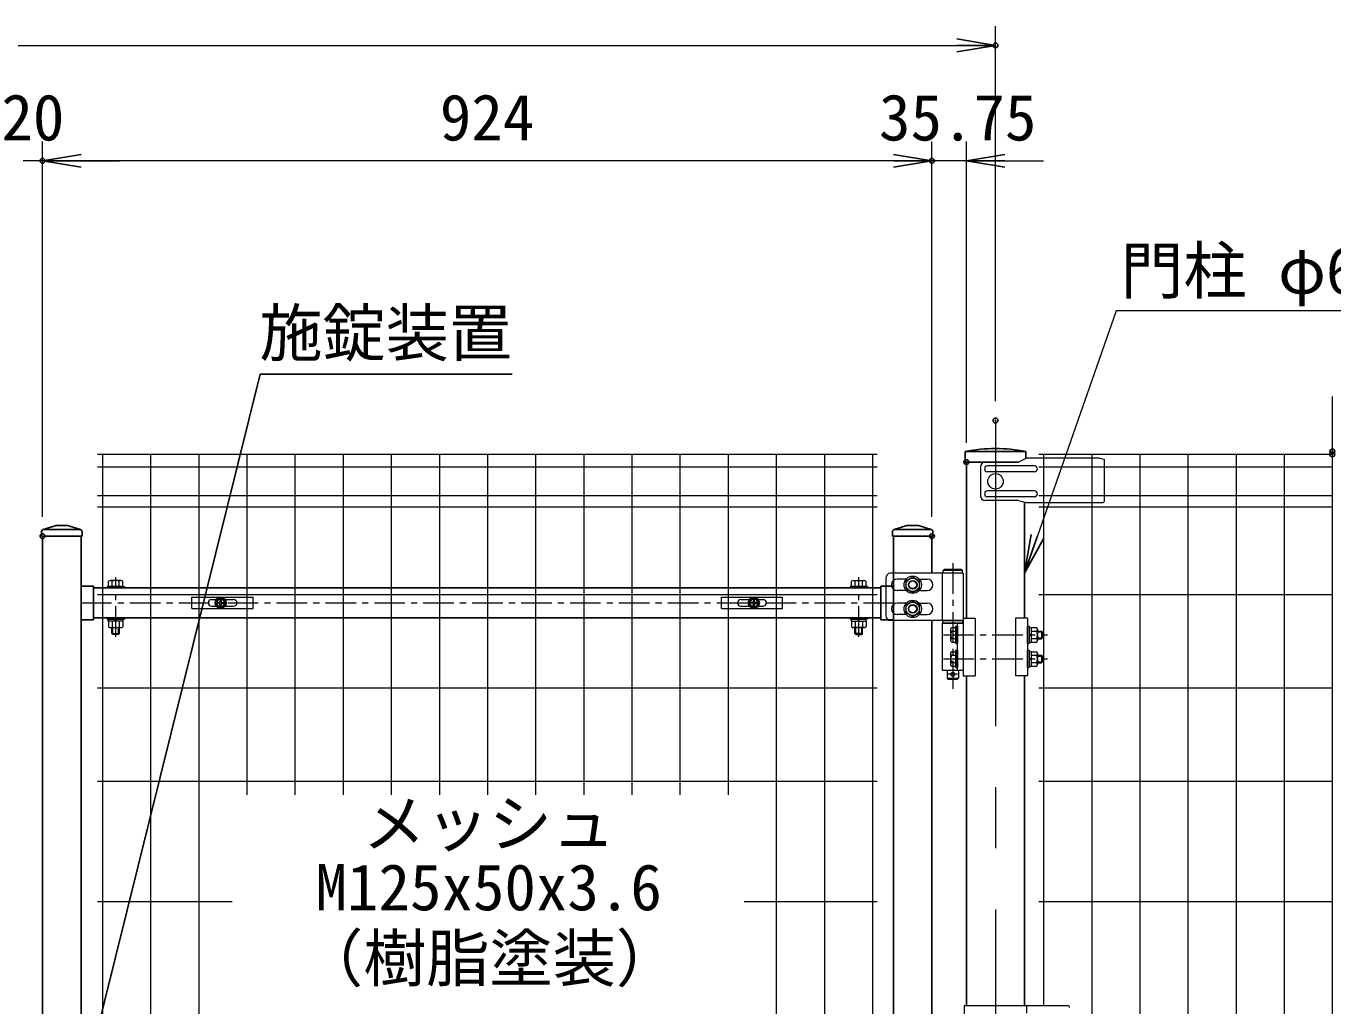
# Model space of a CAD drawing. Units: millimetres, scale not verified. Extents: x -4200 to 4200, y -2970 to 2970.
# Drawn here: x 1235 to 2593, y 620 to 1638 of the extents above; entities that cross this region are included whole.
import ezdxf
from ezdxf.enums import TextEntityAlignment as Align

# ---------------------------------------------------------------- set-up
doc = ezdxf.new("R2010")
doc.units = ezdxf.units.MM
doc.header["$LTSCALE"] = 10
doc.header["$PDMODE"] = 32
doc.header["$PDSIZE"] = 5
doc.linetypes.add('USER1', pattern=[50.8, 31.75, -6.35, 6.35, -6.35])
for name, color, linetype, lineweight in [('0-3_D-STR1', 1, 'Continuous', 25), ('0-4_D-BMK', 2, 'USER1', 13), ('0-5_D-STR-DIM', 7, 'Continuous', 13), ('0-7_Defpoints', 6, 'Continuous', 25), ('0-8_D-STR3', 3, 'Continuous', 13), ('0-A_D-STR-TXT', 7, 'Continuous', 13), ('0-C_D-STR2', 7, 'Continuous', 13)]:
    doc.layers.add(name, color=color, linetype=linetype, lineweight=lineweight)
doc.layers.add('0-6_0', color=7, linetype='Continuous')
doc.styles.add('ＭＳ ゴシック', font='')
doc.styles.get('ＭＳ ゴシック').set_extended_font_data('MS Gothic')

# ---------------------------------------------------------------- blocks, each defined once
blk = doc.blocks.new('_Open')
at = {"layer": '0-6_0'}
blk.add_line((-10, 1.667), (0, 0), dxfattribs=at)
blk.add_lwpolyline([(-10, -1.667), (0, 0), (-10, 0)], dxfattribs=at)
blk = doc.blocks.new('U34')
at = {"layer": '0-3_D-STR1'}
for p, q in [((9546.9, 17218.9), (9680, 17260)), ((9800, 17260), (9680, 17260)), ((9933.1, 17218.9), (9800, 17260)), ((18386.9, 17218.9), (18520, 17260)), ((18640, 17260), (18520, 17260)), ((18773.1, 17218.9), (18640, 17260)), ((9530, 17196), (9530, 17150)), ((9950, 17150), (9530, 17150)), ((9540, 17150), (9540, 10180)), ((9929.6, 17220), (9554, 17220)), ((9940, 17150), (9940, 300)), ((9950, 17196), (9950, 17150)), ((18370, 17196), (18370, 17150)), ((18790, 17150), (18370, 17150)), ((18380, 17150), (18380, 300)), ((18769.6, 17220), (18394, 17220)), ((18780, 17150), (18780, 16765)), ((18790, 17196), (18790, 17150)), ((9940, 16632.5), (10070, 16632.5)), ((10070, 16632.5), (10070, 16282.5)), ((10070, 16612.5), (18250, 16612.5)), ((18250, 16632.5), (18250, 16282.5)), ((18380, 16632.5), (18250, 16632.5)), ((10070, 16302.5), (18250, 16302.5)), ((9940, 16282.5), (10070, 16282.5)), ((18380, 16282.5), (18250, 16282.5)), ((18780, 16275), (18780, 2650))]:
    blk.add_line(p, q, dxfattribs=at)
for centre, start, end in [((9554, 17196), 90, 180), ((9926, 17196), 0, 72.84994), ((18394, 17196), 90, 180), ((18766, 17196), 0, 72.84994)]:
    blk.add_arc(centre, 24, start, end, dxfattribs=at)
at = {"layer": '0-4_D-BMK'}
for p, q in [((18996.8, 16870.4), (18996.8, 15565.6)), ((10300, 16104), (10300, 16724.9)), ((18020, 16104), (18020, 16724.9)), ((9940, 16457.5), (18380, 16457.5)), ((18898.8, 16125), (19980.8, 16125)), ((18898.8, 15875), (19980.8, 15875)), ((19046.8, 15715), (18946.8, 15715))]:
    blk.add_line(p, q, dxfattribs=at)
at = {"layer": '0-7_Defpoints'}
for centre in [(11390, 16457.5), (16930, 16457.5)]:
    blk.add_circle(centre, 40, dxfattribs=at)
at = {"layer": '0-8_D-STR3'}
for p, q in [((18299.7, 16715), (18299.7, 16325)), ((18888.3, 16765), (18349.7, 16765)), ((18512.9, 16705), (18419.7, 16705)), ((18647.1, 16705), (18729.7, 16705)), ((19105.3, 16765), (18888.3, 16765)), ((18888.3, 16275), (18888.3, 16765)), ((19105.3, 16765), (18888.3, 16765)), ((18906.8, 16805), (18896.8, 16795)), ((19096.8, 16795), (18896.8, 16795)), ((18896.8, 16765), (18896.8, 16795)), ((19096.8, 16765), (18896.8, 16765)), ((19086.8, 16805), (18906.8, 16805)), ((19086.8, 16805), (19096.8, 16795)), ((19096.8, 16765), (19096.8, 16795)), ((19105.3, 16765), (19105.3, 15700)), ((10210, 16628.5), (10210, 16612.5)), ((10210, 16628.5), (10390, 16628.5)), ((10210, 16612.5), (10390, 16612.5)), ((10225, 16628.5), (10225, 16683)), ((10375, 16628.5), (10225, 16628.5)), ((10356.3, 16688.5), (10243.8, 16688.5)), ((10262.5, 16628.5), (10262.5, 16683)), ((10337.5, 16628.5), (10337.5, 16683)), ((10375, 16628.5), (10375, 16683)), ((10390, 16628.5), (10390, 16612.5)), ((17930, 16628.5), (17930, 16612.5)), ((18110, 16628.5), (17930, 16628.5)), ((18110, 16612.5), (17930, 16612.5)), ((17945, 16628.5), (17945, 16683)), ((17945, 16628.5), (18095, 16628.5)), ((17963.7, 16688.5), (18076.2, 16688.5)), ((17982.5, 16628.5), (17982.5, 16683)), ((18057.5, 16628.5), (18057.5, 16683)), ((18095, 16628.5), (18095, 16683)), ((18110, 16628.5), (18110, 16612.5)), ((18512.9, 16585), (18419.7, 16585)), ((18647.1, 16585), (18729.7, 16585)), ((18512.9, 16455), (18419.7, 16455)), ((18647.1, 16455), (18729.7, 16455)), ((10210, 16302.5), (10210, 16286.5)), ((10210, 16302.5), (10390, 16302.5)), ((10390, 16302.5), (10390, 16286.5)), ((17930, 16302.5), (17930, 16286.5)), ((18110, 16302.5), (17930, 16302.5)), ((18110, 16302.5), (18110, 16286.5)), ((18512.9, 16335), (18419.7, 16335)), ((18647.1, 16335), (18729.7, 16335)), ((19105.3, 16300), (19230.3, 16300)), ((19230.3, 16300), (19230.3, 15700)), ((19649.5, 16300), (19649.5, 15700)), ((19774.5, 16300), (19649.5, 16300)), ((19774.5, 16300), (19774.5, 15700)), ((10210, 16286.5), (10390, 16286.5)), ((10225, 16266.5), (10225, 16207)), ((10243.8, 16201.5), (10356.3, 16201.5)), ((10260, 16138.5), (10260, 16201.5)), ((10262.5, 16266.5), (10262.5, 16207)), ((10270, 16128.5), (10270, 16201.5)), ((10303.8, 16266.5), (10292.2, 16286.5)), ((10310.7, 16266.5), (10299.2, 16286.5)), ((10330, 16128.5), (10330, 16201.5)), ((10337.5, 16266.5), (10337.5, 16207)), ((10340, 16138.5), (10340, 16201.5)), ((10375, 16266.5), (10375, 16207)), ((18110, 16286.5), (17930, 16286.5)), ((17945, 16266.5), (17945, 16207)), ((18076.2, 16201.5), (17963.7, 16201.5)), ((17980, 16138.5), (17980, 16201.5)), ((17982.5, 16266.5), (17982.5, 16207)), ((17990, 16128.5), (17990, 16201.5)), ((18009.3, 16266.5), (18020.9, 16286.5)), ((18016.2, 16266.5), (18027.8, 16286.5)), ((18050, 16128.5), (18050, 16201.5)), ((18057.5, 16266.5), (18057.5, 16207)), ((18060, 16138.5), (18060, 16201.5)), ((18095, 16266.5), (18095, 16207)), ((18888.3, 16275), (18349.7, 16275)), ((19105.3, 16275), (18888.3, 16275)), ((19105.3, 16275), (18888.3, 16275)), ((18888.3, 15755), (18888.3, 16245)), ((18888.3, 16245), (19105.3, 16245)), ((18891.8, 16245), (18891.8, 16275)), ((18891.8, 16275), (19101.8, 16275)), ((19101.8, 16245), (18891.8, 16245)), ((18974.3, 16181.3), (18974.3, 16068.7)), ((18985.1, 16200), (19029.3, 16200)), ((18985.1, 16162.6), (19029.3, 16162.6)), ((19029.3, 16035), (19029.3, 16215)), ((19029.3, 16200), (19029.3, 16050)), ((19045.3, 15755), (19045.3, 16245)), ((19101.8, 16245), (19101.8, 16275)), ((19774.5, 16215), (19790.5, 16215)), ((19774.5, 16035), (19774.5, 16215)), ((19790.5, 16215), (19790.5, 16035)), ((19790.5, 16202), (19790.5, 16048)), ((19810.5, 16200), (19868.5, 16200)), ((19810.5, 16200), (19810.5, 16050)), ((19810.5, 16162.5), (19868.5, 16162.5)), ((19875.5, 16182.8), (19875.5, 16067.3)), ((19875.5, 16165), (19919.3, 16165)), ((19919.3, 16165), (19929.3, 16155)), ((10260, 16138.5), (10270, 16128.5)), ((10260, 16138.5), (10340, 16138.5)), ((10330, 16128.5), (10270, 16128.5)), ((10330, 16128.5), (10340, 16138.5)), ((17990, 16128.5), (17980, 16138.5)), ((18060, 16138.5), (17980, 16138.5)), ((17990, 16128.5), (18050, 16128.5)), ((18060, 16138.5), (18050, 16128.5)), ((18985.1, 16087.4), (19029.3, 16087.4)), ((18985.1, 16050), (19029.3, 16050)), ((19029.3, 16035), (19045.3, 16035)), ((19774.5, 16035), (19790.5, 16035)), ((19790.5, 16135.7), (19810.5, 16124.1)), ((19790.5, 16128.8), (19810.5, 16117.2)), ((19790.5, 16048), (19810.5, 16048)), ((19810.5, 16087.5), (19868.5, 16087.5)), ((19810.5, 16050), (19868.5, 16050)), ((19875.5, 16095), (19929.3, 16095)), ((19875.5, 16085), (19919.3, 16085)), ((18974.3, 15931.3), (18974.3, 15818.7)), ((18985.1, 15950), (19029.3, 15950)), ((18985.1, 15912.6), (19029.3, 15912.6)), ((19029.3, 15785), (19029.3, 15965)), ((19029.3, 15950), (19029.3, 15800)), ((19774.5, 15965), (19790.5, 15965)), ((19774.5, 15785), (19774.5, 15965)), ((19790.5, 15965), (19790.5, 15785)), ((19790.5, 15952), (19790.5, 15798)), ((19790.5, 15885.7), (19810.5, 15874.1)), ((19810.5, 15950), (19868.5, 15950)), ((19810.5, 15950), (19810.5, 15800)), ((19810.5, 15912.5), (19868.5, 15912.5)), ((19875.5, 15932.8), (19875.5, 15817.3)), ((19875.5, 15915), (19919.3, 15915)), ((19919.3, 15915), (19929.3, 15905)), ((19105.3, 15755), (18888.3, 15755)), ((18936.8, 15755), (18936.8, 15675)), ((18985.1, 15837.4), (19029.3, 15837.4)), ((18985.1, 15800), (19029.3, 15800)), ((19029.3, 15785), (19045.3, 15785)), ((19056.8, 15755), (19056.8, 15675)), ((19774.5, 15785), (19790.5, 15785)), ((19790.5, 15878.8), (19810.5, 15867.2)), ((19790.5, 15798), (19810.5, 15798)), ((19810.5, 15837.5), (19868.5, 15837.5)), ((19810.5, 15800), (19868.5, 15800)), ((19875.5, 15845), (19929.3, 15845)), ((19875.5, 15835), (19919.3, 15835)), ((18936.8, 15675), (18946.8, 15665)), ((18936.8, 15675), (19056.8, 15675)), ((18946.8, 15665), (19046.8, 15665)), ((19046.8, 15665), (19056.8, 15675)), ((19105.3, 15700), (19230.3, 15700)), ((19774.5, 15700), (19649.5, 15700))]:
    blk.add_line(p, q, dxfattribs=at)
for points in [[(18580, 16726), (18509.9, 16685.5), (18509.9, 16604.5), (18580, 16564), (18650.2, 16604.5), (18650.2, 16685.5)], [(18580, 16476), (18509.9, 16435.5), (18509.9, 16354.5), (18580, 16314), (18650.2, 16354.5), (18650.2, 16435.5)]]:
    blk.add_lwpolyline(points, close=True, dxfattribs=at)
for points in [[(10377, 16266.5), (10223, 16266.5), (10223, 16286.5)], [(10377, 16266.5), (10377, 16286.5), (10223, 16286.5)], [(17943, 16266.5), (18097, 16266.5), (18097, 16286.5)], [(17943, 16266.5), (17943, 16286.5), (18097, 16286.5)], [(19029.3, 16215), (19045.3, 16215), (19045.3, 16035)], [(19790.5, 16202), (19810.5, 16202), (19810.5, 16048)], [(19919.3, 16165), (19919.3, 16085), (19929.3, 16095)], [(19875.5, 16155), (19929.3, 16155), (19929.3, 16095)], [(19029.3, 15965), (19045.3, 15965), (19045.3, 15785)], [(19790.5, 15952), (19810.5, 15952), (19810.5, 15798)], [(19875.5, 15905), (19929.3, 15905), (19929.3, 15845)], [(19919.3, 15915), (19919.3, 15835), (19929.3, 15845)]]:
    blk.add_lwpolyline(points, dxfattribs=at)
for centre, radius in [((18580, 16645), 90), ((18580, 16645), 70.3), ((18580, 16645), 45), ((18580, 16645), 40), ((18580, 16395), 90), ((18580, 16395), 70.3), ((18580, 16395), 45), ((18580, 16395), 40), ((18996.8, 15715), 20)]:
    blk.add_circle(centre, radius, dxfattribs=at)
for centre, radius, start, end in [((18349.7, 16715), 50, 90, 180), ((18419.7, 16645), 60, 90, 270), ((18729.7, 16645), 60, 270, 90), ((10243.8, 16654), 34.5, 57.13278, 122.86722), ((10300, 16558.6), 129.9, 73.22135, 106.77865), ((10356.3, 16654), 34.5, 57.13278, 122.86722), ((17963.7, 16654), 34.5, 57.13278, 122.86722), ((18020, 16558.6), 129.9, 73.22135, 106.77865), ((18076.2, 16654), 34.5, 57.13278, 122.86722), ((18419.7, 16395), 60, 90, 270), ((18729.7, 16395), 60, 270, 90), ((18349.7, 16325), 50, 180, 270), ((10243.8, 16236), 34.5, 237.13278, 302.86722), ((10300, 16331.4), 129.9, 253.22135, 286.77865), ((10356.3, 16236), 34.5, 237.13278, 302.86722), ((17963.7, 16236), 34.5, 237.13278, 302.86722), ((18020, 16331.4), 129.9, 253.22135, 286.77865), ((18076.2, 16236), 34.5, 237.13278, 302.86722), ((18995.9, 16181.3), 21.6, 120, 240), ((19045.1, 16125), 70.8, 147.93138, 212.06862), ((19847.1, 16181.3), 28.5, 318.83491, 41.16509), ((19771.6, 16125), 104, 338.85295, 21.14705), ((18995.9, 16068.7), 21.6, 120, 240), ((19847.1, 16068.8), 28.5, 318.86505, 41.13495), ((18995.9, 15931.3), 21.6, 120, 240), ((19045.1, 15875), 70.8, 147.93138, 212.06862), ((19847.1, 15931.3), 28.5, 318.83491, 41.16509), ((19771.6, 15875), 104, 338.85295, 21.14705), ((18995.9, 15818.7), 21.6, 120, 240), ((19847.1, 15818.8), 28.5, 318.86505, 41.13495)]:
    blk.add_arc(centre, radius, start, end, dxfattribs=at)
blk = doc.blocks.new('A$Cc5bff5c2')
at = {"layer": '0-8_D-STR3'}
for p, q in [((-297.7, 60), (337.3, 60)), ((-297.7, -60), (-297.7, 60)), ((-95.2, 35), (-45.6, 35)), ((-18.5, 4.2), (-31.5, 3.9)), ((-31.5, 3.9), (-31.5, -4)), ((-4, 31.5), (-4.2, 18.5)), ((-4, 31.5), (4, 31.5)), ((4, 31.5), (4.2, 18.5)), ((18.5, 4.2), (31.5, 3.9)), ((31.5, 3.9), (31.5, -4)), ((45.6, 35), (134.8, 35)), ((-95.2, -35), (-45.6, -35)), ((-18.5, -4.2), (-31.5, -4)), ((-4, -31.5), (-4.2, -18.5)), ((18.5, -4.2), (31.5, -4)), ((45.6, -35), (134.8, -35))]:
    blk.add_line(p, q, dxfattribs=at)
for points in [[(-297.7, -60), (337.3, -60), (337.3, 60)], [(-4, -31.5), (4, -31.5), (4.2, -18.5)]]:
    blk.add_lwpolyline(points, dxfattribs=at)
for radius in [57.5, 52.5]:
    blk.add_circle((0, 0), radius, dxfattribs=at)
for centre, radius, start, end in [((-95.2, 0), 35, 90, 270), ((-19.1, 19), 14.9, 270, 0), ((19.1, 19), 14.9, 180, 270), ((134.8, 0), 35, 270, 90), ((-19.1, -19), 14.9, 0, 90), ((19.1, -19), 14.9, 90, 180)]:
    blk.add_arc(centre, radius, start, end, dxfattribs=at)
blk = doc.blocks.new('A$C5ba32ecb')
at = {"layer": '0-8_D-STR3'}
for p, q in [((-337.5, 60), (297.5, 60)), ((-337.5, -60), (-337.5, 60)), ((-135, 35), (-45.6, 35)), ((-18.5, 4.2), (-31.5, 3.9)), ((-31.5, 3.9), (-31.5, -4)), ((-4, 31.5), (-4.2, 18.5)), ((-4, 31.5), (4, 31.5)), ((4, 31.5), (4.2, 18.5)), ((18.5, 4.2), (31.5, 3.9)), ((31.5, 3.9), (31.5, -4)), ((45.6, 35), (95, 35)), ((-135, -35), (-45.6, -35)), ((-18.5, -4.2), (-31.5, -4)), ((-4, -31.5), (-4.2, -18.5)), ((18.5, -4.2), (31.5, -4)), ((45.6, -35), (95, -35))]:
    blk.add_line(p, q, dxfattribs=at)
for points in [[(-337.5, -60), (297.5, -60), (297.5, 60)], [(-4, -31.5), (4, -31.5), (4.2, -18.5)]]:
    blk.add_lwpolyline(points, dxfattribs=at)
for radius in [57.5, 52.5]:
    blk.add_circle((0, 0), radius, dxfattribs=at)
for centre, radius, start, end in [((-135, 0), 35, 90, 270), ((-19.1, 19), 14.9, 270, 0), ((19.1, 19), 14.9, 180, 270), ((95, 0), 35, 270, 90), ((-19.1, -19), 14.9, 0, 90), ((19.1, -19), 14.9, 90, 180)]:
    blk.add_arc(centre, radius, start, end, dxfattribs=at)
blk = doc.blocks.new('MLeader1')
at = {"layer": '0-A_D-STR-TXT', "lineweight": 25}
blk.add_line((1288.1, 483.2), (1271.99, 445.99), dxfattribs=at)
for points in [[(1281.63, 484.81), (1478.11, 1276.41), (1725.41, 1276.41), (1739.73, 1276.41)], [(1275.16, 486.42), (1271.99, 445.99), (1281.63, 484.81)]]:
    blk.add_lwpolyline(points, dxfattribs=at)

msp = doc.modelspace()

# ---------------------------------------------------------------- linework, layer by layer
at = {"layer": '0-3_D-STR1'}
for p, q in [((2273.44, 1195.99), (2210.54, 1195.99)), ((2210.54, 1195.99), (2210.54, 1184.99)), ((2273.44, 1195.99), (2210.54, 1195.99)), ((2210.54, 1195.99), (2210.54, 1184.99)), ((2273.44, 1188.66), (2273.44, 1195.99)), ((2273.44, 1188.66), (2273.44, 1195.99)), ((2265.97, 1184.99), (2210.54, 1184.99)), ((2265.97, 1184.99), (2210.54, 1184.99)), ((2211.74, 1184.99), (2211.74, 1022.99)), ((2272.24, 1143.6), (2272.24, 1022.99)), ((2211.74, 962.99), (2211.74, 620.24)), ((2272.24, 962.99), (2272.24, 620.24))]:
    msp.add_line(p, q, dxfattribs=at)
msp.add_arc((2241.99, 1036.56), 162.5, 78.84081, 101.15919, dxfattribs=at)
msp.add_arc((2241.99, 1036.56), 162.5, 78.84081, 101.15919, dxfattribs=at)
at = {"layer": '0-4_D-BMK'}
msp.add_line((2241.99, 1228.23), (2241.99, -917.59), dxfattribs=at)
at = {"layer": '0-5_D-STR-DIM'}
for p, q in [((2241.99, 1248.23), (2241.99, 1637.98)), ((281.99, 1617.98), (2201.99, 1617.98)), ((1251.99, 1127.99), (1251.99, 1517.98)), ((1251.99, 1127.99), (1251.99, 1517.98)), ((2175.99, 1127.99), (2175.99, 1517.98)), ((2175.99, 1127.99), (2175.99, 1517.98)), ((2211.74, 1204.99), (2211.74, 1517.98)), ((1251.99, 1497.98), (1231.99, 1497.98)), ((2135.99, 1497.98), (1291.99, 1497.98)), ((1291.99, 1497.98), (1331.99, 1497.98)), ((2135.99, 1497.98), (2095.99, 1497.98)), ((2211.74, 1497.98), (2175.99, 1497.98)), ((2251.74, 1497.98), (2291.74, 1497.98))]:
    msp.add_line(p, q, dxfattribs=at)
at = {"layer": '0-7_Defpoints'}
for p in [(2241.99, 1617.98), (1251.99, 1497.98), (2175.99, 1497.98), (2241.99, 1228.23), (2591.99, 1195.99), (2591.99, 1192.99), (2211.74, 1184.99), (1251.99, 1107.99), (2175.99, 1107.99)]:
    msp.add_point(p, dxfattribs=at)
at = {"layer": '0-8_D-STR3'}
for p, q in [((2265.97, 1184.99), (2231.5, 1184.99)), ((2274.12, 1188.99), (2265.97, 1184.99)), ((2349.99, 1188.99), (2274.12, 1188.99)), ((2349.99, 1188.99), (2354.99, 1187.99)), ((2354.99, 1187.99), (2354.99, 1144.17)), ((2226.5, 1179.99), (2226.5, 1149.99)), ((2282.58, 1180.99), (2233.58, 1180.99)), ((2282.58, 1174.99), (2233.58, 1174.99)), ((2282.58, 1154.99), (2233.58, 1154.99)), ((2265.97, 1144.99), (2231.5, 1144.99)), ((2282.58, 1148.99), (2233.58, 1148.99)), ((2265.97, 1144.99), (2274.2, 1143.17)), ((2274.2, 1143.17), (2353.99, 1143.17)), ((2209.44, 620.24), (2316.99, 620.24)), ((2209.44, 620.24), (2209.44, 599.24)), ((2274.14, 620.24), (2274.14, 612.24))]:
    msp.add_line(p, q, dxfattribs=at)
msp.add_circle((2241.99, 1164.99), 8, dxfattribs=at)
for centre, radius, start, end in [((2231.5, 1179.99), 5, 90, 180), ((2233.58, 1177.99), 3, 90, 270), ((2282.58, 1177.99), 3, 270, 90), ((2233.58, 1151.99), 3, 90, 270), ((2282.58, 1151.99), 3, 270, 90), ((2231.5, 1149.99), 5, 180, 270), ((2353.99, 1144.17), 1, 270, 0), ((2316.99, 618.24), 2, 0, 90)]:
    msp.add_arc(centre, radius, start, end, dxfattribs=at)
at = {"layer": '0-A_D-STR-TXT'}
msp.add_lwpolyline([(2869, 1341.99), (2367.36, 1341.99), (2285.43, 1107.46)], dxfattribs=at)
at = {"layer": '0-C_D-STR2'}
for p, q in [((2119.24, 1192.99), (1309.24, 1192.99)), ((1314.24, 1192.99), (1314.24, -577.01)), ((1364.24, 1192.99), (1364.24, -577.01)), ((1414.24, 1192.99), (1414.24, -577.01)), ((1464.24, 1192.99), (1464.24, 839.12)), ((1514.24, 1192.99), (1514.24, 839.12)), ((1564.24, 1192.99), (1564.24, 839.12)), ((1614.24, 1192.99), (1614.24, 839.12)), ((1664.24, 1192.99), (1664.24, 839.12)), ((1714.24, 1192.99), (1714.24, 839.12)), ((1764.24, 1192.99), (1764.24, 839.12)), ((1814.24, 1192.99), (1814.24, 839.12)), ((1864.24, 1192.99), (1864.24, 839.12)), ((1914.24, 1192.99), (1914.24, 839.12)), ((1964.24, 1192.99), (1964.24, 839.12)), ((2014.24, 1192.99), (2014.24, -577.01)), ((2064.24, 1192.99), (2064.24, -577.01)), ((2114.24, 1192.99), (2114.24, -577.01)), ((2591.99, 1192.99), (2286.99, 1192.99)), ((2291.99, 1192.99), (2291.99, 620.24)), ((2341.99, 1192.99), (2341.99, -577.01)), ((2391.99, 1192.99), (2391.99, -577.01)), ((2441.99, 1192.99), (2441.99, -577.01)), ((2491.99, 1192.99), (2491.99, -577.01)), ((2541.99, 1192.99), (2541.99, -577.01)), ((2119.24, 1179.89), (1309.24, 1179.89)), ((2591.99, 1179.89), (2286.99, 1179.89)), ((2119.24, 1150.09), (1309.24, 1150.09)), ((2591.99, 1150.09), (2286.99, 1150.09)), ((2119.24, 1138.23), (1309.24, 1138.23)), ((2591.99, 1138.23), (2286.99, 1138.23)), ((2119.24, 1046.99), (1309.24, 1046.99)), ((2591.99, 1046.99), (2286.99, 1046.99)), ((2119.24, 949.99), (1309.24, 949.99)), ((2591.99, 949.99), (2286.99, 949.99)), ((2119.24, 852.99), (1309.24, 852.99)), ((2591.99, 852.99), (2286.99, 852.99)), ((1448.83, 727.99), (1309.24, 727.99)), ((2119.24, 727.99), (1980.93, 727.99)), ((2591.99, 727.99), (2286.99, 727.99))]:
    msp.add_line(p, q, dxfattribs=at)
msp.add_lwpolyline([(2591.99, -742.01), (2591.99, 282.34), (2556.75, 295.16), (2627.23, 320.81), (2591.99, 333.64), (2591.99, 1252.99)], dxfattribs=at)

# ---------------------------------------------------------------- block references
at = {"layer": '0-5_D-STR-DIM'}
for name, p, xscale, yscale in [('_Open', (2241.99, 1617.98), 4, 4), ('_Open', (2175.99, 1497.98), 4, 4), ('_Open', (2175.99, 1497.98), 4, 4), ('U34', (297.99, -607.01), 0.1, 0.1), ('A$Cc5bff5c2', (1437.02, 1038.74), 0.1, 0.1), ('A$C5ba32ecb', (1990.99, 1038.74), 0.1, 0.1)]:
    msp.add_blockref(name, p, dxfattribs=dict(at, xscale=xscale, yscale=yscale))
at = {"layer": '0-5_D-STR-DIM', "xscale": 4, "yscale": 4, "rotation": 180}
for p in [(1251.99, 1497.98), (1251.99, 1497.98), (2211.74, 1497.98)]:
    msp.add_blockref('_Open', p, dxfattribs=at)
at = {"layer": '0-A_D-STR-TXT'}
msp.add_blockref('MLeader1', (0, 0), dxfattribs=at)
at = {"layer": '0-A_D-STR-TXT', "xscale": 4, "yscale": 4, "rotation": 250.74432}
msp.add_blockref('_Open', (2272.24, 1069.69), dxfattribs=at)

# ---------------------------------------------------------------- texts
at = {"layer": '0-5_D-STR-DIM', "style": 'ＭＳ ゴシック'}
for s, p in [('20', (1209.24, 1504.73)), ('924', (1664.74, 1504.73)), ('35.75', (2121.02, 1504.73))]:
    msp.add_text(s, height=48.09, dxfattribs=at).set_placement(p, align=Align.BOTTOM_LEFT)
at = {"layer": '0-A_D-STR-TXT', "style": 'ＭＳ ゴシック'}
for s, p in [('門柱 φ60.5x2.3', (2371.76, 1345.56)), ('施錠装置', (1477.3, 1280.8)), ('メッシュ', (1584.54, 770.99)), ('（樹脂塗装）', (1519.57, 630.99))]:
    msp.add_text(s, height=48.09, dxfattribs=at).set_placement(p, align=Align.BOTTOM_LEFT)
at = {"layer": '0-C_D-STR2', "style": 'ＭＳ ゴシック'}
msp.add_text('M125x50x3.6', height=48.09, dxfattribs=at).set_placement((1535.56, 704.87), align=Align.BOTTOM_LEFT)

doc.saveas('drawing.dxf')
